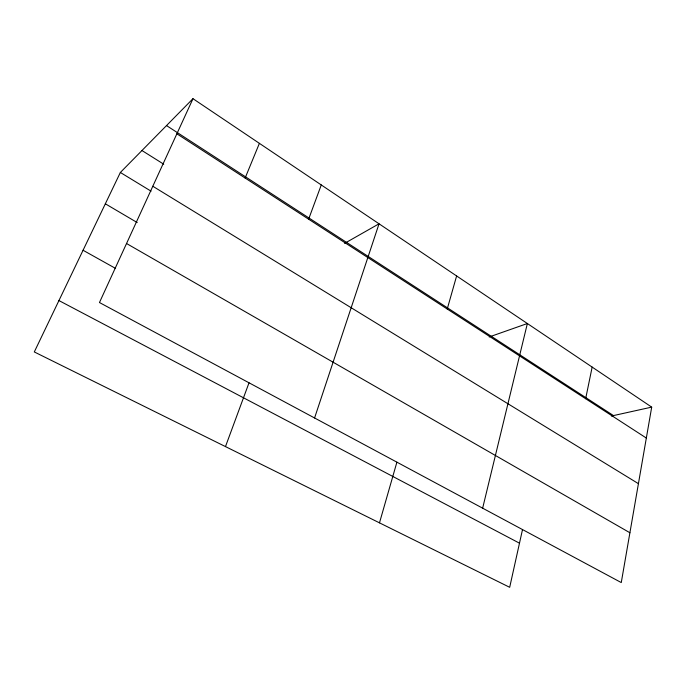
<?xml version="1.0" encoding="UTF-8"?>
<svg xmlns="http://www.w3.org/2000/svg" width="686" height="686" viewBox="0 0 686 686"><rect width="100%" height="100%" fill="white"/><g stroke="black" fill="none" stroke-linecap="round" stroke-linejoin="round"><path stroke-width="1.03" d="M651.7 407.124L621.267 582.568L99.461 302.535L192.98 98.69L651.7 407.124L611.398 416.042M585.647 398.712L592.155 367.087M522.492 529.652L509.689 587.31L34.3 351.944L120.359 172.469L192.98 98.69M482.644 508.172L527.363 323.526L489.204 336.955M447.229 309.017L456.619 275.952M379.487 522.843L396.894 462.192M314.574 417.971L379.041 223.79L344.595 243.367M308.623 219.186L321.271 184.946M225.48 446.595L249.027 382.788M245.125 178.043L259.402 143.348M58.936 300.562L519.482 543.183M83.057 250.261L115.574 268.423M126.541 243.513L629.902 532.756M105.335 203.793L137.209 222.564M120.359 172.469L151.057 191.171M152.806 186.249L638.426 483.664M141.951 150.526L163.731 164.194M166.518 125.572L613.481 415.579M176.868 133.804L646.332 438.045"/></g></svg>
